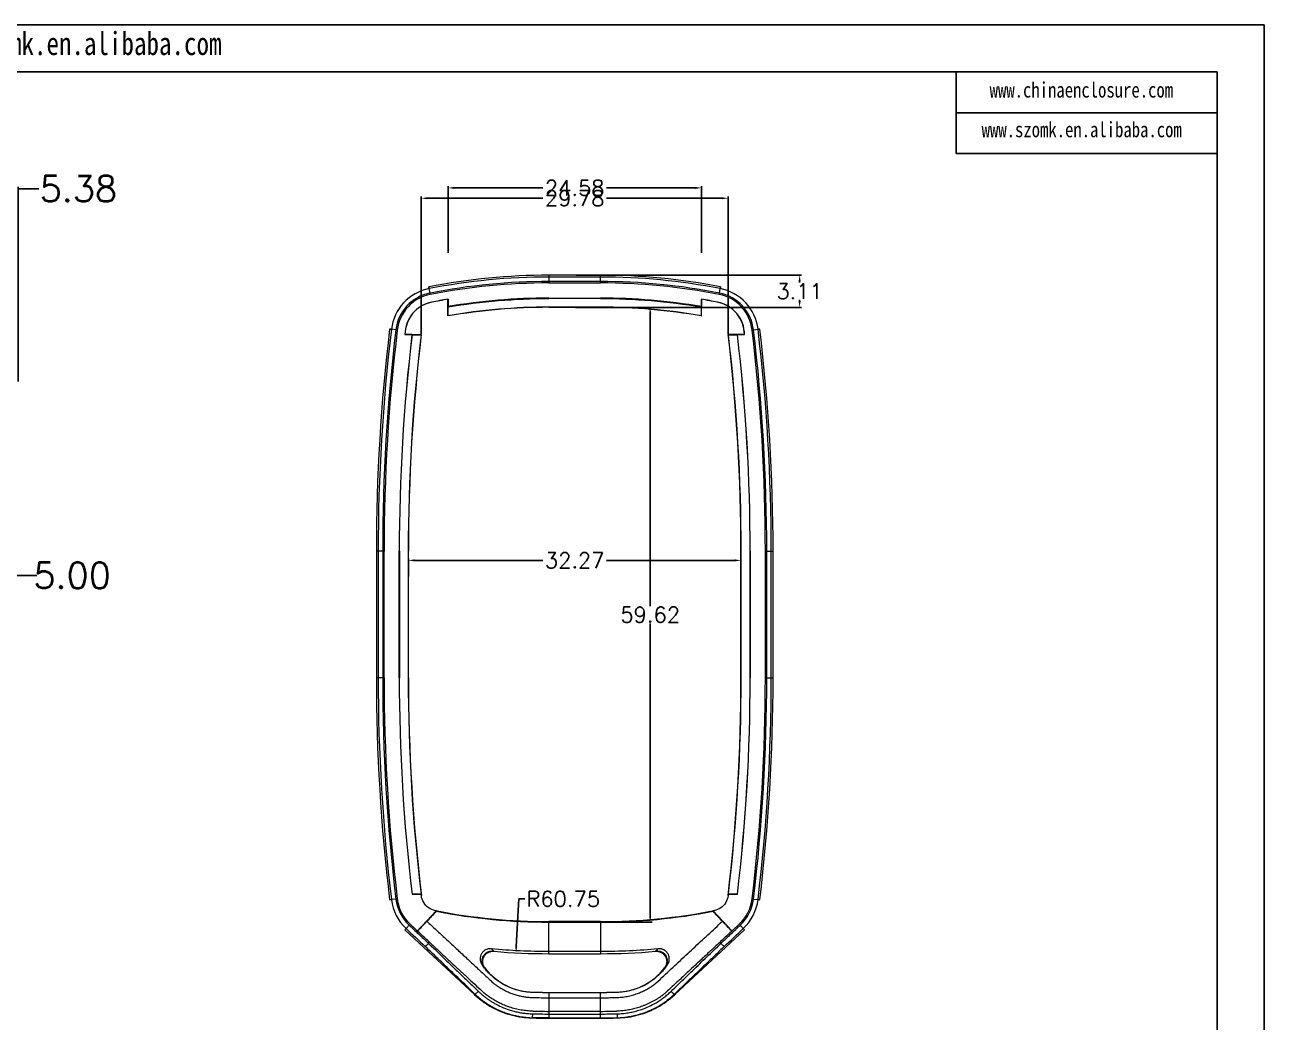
# Model space of a CAD drawing. Header units: inches. Extents: x 1127 to 2406, y 573 to 922.
# Drawn here: x 1969.2 to 2089.5, y 670.1 to 766.9 of the extents above; entities that cross this region are included whole.
import ezdxf

# ---------------------------------------------------------------- set-up
doc = ezdxf.new("R2010")
doc.units = ezdxf.units.IN
doc.layers.add('文字', color=81, linetype='Continuous')
doc.styles.get("Standard").update_dxf_attribs({"font": 'txt', "bigfont": 'gbcbig.shx'})
doc.styles.add('宋体', font='', dxfattribs={"width": 0.8, "height": 3.5})
doc.styles.get('宋体').set_extended_font_data('SimSun')
doc.dimstyles.new('2', dxfattribs={"dimtxt": 1.5, "dimasz": 0.6, "dimexe": 0.18, "dimexo": 0.0625, "dimgap": 0.09, "dimtad": 0, "dimtih": 1, "dimtoh": 1, "dimzin": 0, "dimdsep": 46, "dimtxsty": 'Standard', "dimcen": 0, "dimadec": 0, "dimazin": 2, "dimtfac": 1, "dimtofl": 0, "dimtmove": 0, "dimatfit": 3, "dimfxl": 1, "dimtolj": 1, "dimtzin": 0, "dimarcsym": 0})
doc.dimstyles.new('2.5', dxfattribs={"dimtxt": 2.5, "dimasz": 2, "dimexe": 0.18, "dimexo": 0.0625, "dimgap": 0.09, "dimtad": 0, "dimtih": 1, "dimtoh": 1, "dimzin": 0, "dimdsep": 46, "dimtxsty": 'Standard', "dimcen": 2, "dimadec": 0, "dimazin": 0, "dimtfac": 1, "dimtofl": 0, "dimtmove": 0, "dimatfit": 3, "dimfxl": 1, "dimtolj": 1, "dimtzin": 0, "dimarcsym": 0})

# ---------------------------------------------------------------- blocks, each defined once
blk = doc.blocks.new('*D154')
at = {"color": 0, "lineweight": -2}
for p, q in [((1963.39, 709.65), (1963.39, 713.65)), ((1965.39, 713.47), (1966.39, 713.47)), ((1968.39, 709.65), (1968.39, 713.65)), ((1968.39, 713.47), (1970.39, 713.47))]:
    blk.add_line(p, q, dxfattribs=at)
at = {"color": 0}
for points in [[(1965.39, 713.81), (1965.39, 713.14), (1963.39, 713.47)], [(1966.39, 713.81), (1966.39, 713.14), (1968.39, 713.47)]]:
    blk.add_solid(points, dxfattribs=at)
at = {"layer": 'Defpoints', "color": 0}
for p in [(1968.39, 713.47), (1963.39, 709.59), (1968.39, 709.59)]:
    blk.add_point(p, dxfattribs=at)
at = {"color": 0, "insert": (1973.81, 713.47), "char_height": 2.5, "attachment_point": 5}
blk.add_mtext('\\A1;5.00', dxfattribs=at)
blk = doc.blocks.new('*D155')
at = {"color": 0, "lineweight": -2}
for p, q in [((1963.2, 732.29), (1963.2, 751.15)), ((1965.2, 750.97), (1966.58, 750.97)), ((1968.58, 732.29), (1968.58, 751.15)), ((1968.58, 750.97), (1970.58, 750.97))]:
    blk.add_line(p, q, dxfattribs=at)
at = {"color": 0}
for points in [[(1965.2, 751.3), (1965.2, 750.64), (1963.2, 750.97)], [(1966.58, 751.3), (1966.58, 750.64), (1968.58, 750.97)]]:
    blk.add_solid(points, dxfattribs=at)
at = {"layer": 'Defpoints', "color": 0}
for p in [(1968.58, 750.97), (1963.2, 732.22), (1968.58, 732.22)]:
    blk.add_point(p, dxfattribs=at)
at = {"color": 0, "insert": (1974.42, 750.97), "char_height": 2.5, "attachment_point": 5}
blk.add_mtext('\\A1;5.38', dxfattribs=at)
blk = doc.blocks.new('*D161')
at = {"color": 0, "lineweight": -2}
for p, q in [((2010.3, 744.74), (2010.3, 751.23)), ((2010.9, 751.05), (2019.5, 751.05)), ((2034.28, 751.05), (2025.68, 751.05)), ((2034.88, 744.74), (2034.88, 751.23))]:
    blk.add_line(p, q, dxfattribs=at)
at = {"color": 0}
for points in [[(2010.9, 751.15), (2010.9, 750.95), (2010.3, 751.05)], [(2034.28, 751.15), (2034.28, 750.95), (2034.88, 751.05)]]:
    blk.add_solid(points, dxfattribs=at)
at = {"layer": 'Defpoints', "color": 0}
for p in [(2010.3, 751.05), (2010.3, 744.68), (2034.88, 744.68)]:
    blk.add_point(p, dxfattribs=at)
at = {"color": 0, "insert": (2022.59, 751.05), "char_height": 1.5, "attachment_point": 5}
blk.add_mtext('\\A1;24.58', dxfattribs=at)
blk = doc.blocks.new('*D162')
at = {"color": 0, "lineweight": -2}
for p, q in [((2007.69, 736.9), (2007.69, 750.23)), ((2008.29, 750.05), (2019.49, 750.05)), ((2036.87, 750.05), (2025.67, 750.05)), ((2037.47, 736.9), (2037.47, 750.23))]:
    blk.add_line(p, q, dxfattribs=at)
at = {"color": 0}
for points in [[(2008.29, 750.15), (2008.29, 749.95), (2007.69, 750.05)], [(2036.87, 750.15), (2036.87, 749.95), (2037.47, 750.05)]]:
    blk.add_solid(points, dxfattribs=at)
at = {"layer": 'Defpoints', "color": 0}
for p in [(2037.47, 750.05), (2007.69, 736.84), (2037.47, 736.84)]:
    blk.add_point(p, dxfattribs=at)
at = {"color": 0, "insert": (2022.58, 750.05), "char_height": 1.5, "attachment_point": 5}
blk.add_mtext('\\A1;29.78', dxfattribs=at)
blk = doc.blocks.new('*D163')
at = {"color": 0, "lineweight": -2}
for p, q in [((2017.15, 682.1), (2016.91, 677.47)), ((2017.75, 682.1), (2017.15, 682.1))]:
    blk.add_line(p, q, dxfattribs=at)
at = {"color": 0}
blk.add_solid([(2016.81, 677.48), (2017.01, 677.46), (2016.88, 676.87)], dxfattribs=at)
at = {"layer": 'Defpoints', "color": 0}
for p in [(2020.08, 737.54), (2016.88, 676.87)]:
    blk.add_point(p, dxfattribs=at)
at = {"color": 0, "insert": (2021.47, 682.1), "char_height": 1.5, "attachment_point": 5}
blk.add_mtext('\\A1;R60.75', dxfattribs=at)
blk = doc.blocks.new('*D165')
at = {"color": 0, "lineweight": -2}
for p, q in [((2022.65, 739.47), (2030.09, 739.47)), ((2029.91, 738.87), (2029.91, 710.5)), ((2029.91, 680.45), (2029.91, 708.82)), ((2022.65, 679.85), (2030.09, 679.85))]:
    blk.add_line(p, q, dxfattribs=at)
at = {"color": 0}
for points in [[(2029.81, 738.87), (2030.01, 738.87), (2029.91, 739.47)], [(2029.81, 680.45), (2030.01, 680.45), (2029.91, 679.85)]]:
    blk.add_solid(points, dxfattribs=at)
at = {"layer": 'Defpoints', "color": 0}
for p in [(2022.58, 739.47), (2029.91, 739.47), (2022.58, 679.85)]:
    blk.add_point(p, dxfattribs=at)
at = {"color": 0, "insert": (2029.91, 709.66), "char_height": 1.5, "attachment_point": 5}
blk.add_mtext('\\A1;59.62', dxfattribs=at)
blk = doc.blocks.new('*D166')
at = {"color": 0, "lineweight": -2}
for p, q in [((2022.71, 742.59), (2044.59, 742.59)), ((2044.41, 741.99), (2044.41, 741.87)), ((2044.41, 740.07), (2044.41, 740.19)), ((2022.71, 739.47), (2044.59, 739.47))]:
    blk.add_line(p, q, dxfattribs=at)
at = {"color": 0}
for points in [[(2044.31, 741.99), (2044.51, 741.99), (2044.41, 742.59)], [(2044.31, 740.07), (2044.51, 740.07), (2044.41, 739.47)]]:
    blk.add_solid(points, dxfattribs=at)
at = {"layer": 'Defpoints', "color": 0}
for p in [(2022.65, 742.59), (2044.41, 742.59), (2022.65, 739.47)]:
    blk.add_point(p, dxfattribs=at)
at = {"color": 0, "insert": (2044.41, 741.03), "char_height": 1.5, "attachment_point": 5}
blk.add_mtext('\\A1;3.11', dxfattribs=at)
blk = doc.blocks.new('*D167')
at = {"color": 0, "lineweight": -2}
for p, q in [((2006.45, 713.38), (2006.45, 715.11)), ((2007.05, 714.93), (2019.49, 714.93)), ((2038.12, 714.93), (2025.67, 714.93)), ((2038.72, 713.38), (2038.72, 715.11))]:
    blk.add_line(p, q, dxfattribs=at)
at = {"color": 0}
for points in [[(2007.05, 715.03), (2007.05, 714.83), (2006.45, 714.93)], [(2038.12, 715.03), (2038.12, 714.83), (2038.72, 714.93)]]:
    blk.add_solid(points, dxfattribs=at)
at = {"layer": 'Defpoints', "color": 0}
for p in [(2038.72, 714.93), (2006.45, 713.32), (2038.72, 713.32)]:
    blk.add_point(p, dxfattribs=at)
at = {"color": 0, "insert": (2022.58, 714.93), "char_height": 1.5, "attachment_point": 5}
blk.add_mtext('\\A1;32.27', dxfattribs=at)
blk = doc.blocks.new('*D171')
at = {"color": 0, "lineweight": -2}
blk.add_line((1899.71, 683.93), (1898.35, 683.83), dxfattribs=at)
at = {"color": 0}
blk.add_solid([(1898.34, 683.93), (1898.36, 683.73), (1897.75, 683.78)], dxfattribs=at)
at = {"layer": 'Defpoints', "color": 0}
for p in [(2074.87, 697.29), (1897.75, 683.78)]:
    blk.add_point(p, dxfattribs=at)
at = {"color": 0, "insert": (1904.05, 683.93), "char_height": 1.5, "attachment_point": 5}
blk.add_mtext('\\A1;R177.64', dxfattribs=at)

msp = doc.modelspace()

# ---------------------------------------------------------------- linework, layer by layer
for p, q in [((1818.469, 766.869), (2089.498, 766.869)), ((2089.498, 766.869), (2089.498, 575.233)), ((1825.482, 762.307), (2084.935, 762.307)), ((2059.587, 762.307), (2059.587, 754.385)), ((2084.935, 762.307), (2084.935, 579.796)), ((2059.587, 758.346), (2084.935, 758.346)), ((2059.587, 754.385), (2084.935, 754.385))]:
    msp.add_line(p, q)
at = {"color": 7, "linetype": 'Continuous', "lineweight": 15}
for p, q in [((2025.084, 742.586), (2020.084, 742.586)), ((2025.084, 742.411), (2020.084, 742.411)), ((2020.084, 742.411), (2020.084, 741.972)), ((2025.084, 741.972), (2025.084, 742.411)), ((2008.424, 741.457), (2008.458, 741.285)), ((2008.542, 740.854), (2008.458, 741.285)), ((2020.084, 741.972), (2020.084, 741.836)), ((2025.084, 741.972), (2020.084, 741.972)), ((2020.084, 741.836), (2025.084, 741.836)), ((2025.084, 741.836), (2025.084, 741.972)), ((2036.625, 740.854), (2036.709, 741.285)), ((2036.743, 741.457), (2036.709, 741.285)), ((2008.568, 740.721), (2008.542, 740.854)), ((2008.716, 739.965), (2008.715, 739.972)), ((2010.284, 740.25), (2010.291, 740.258)), ((2010.284, 738.632), (2010.284, 740.25)), ((2010.291, 740.258), (2010.291, 739.541)), ((2020.084, 740.329), (2020.084, 740.366)), ((2020.084, 740.366), (2025.084, 740.366)), ((2025.084, 740.329), (2020.084, 740.329)), ((2025.084, 740.366), (2025.084, 740.329)), ((2034.877, 740.258), (2034.877, 739.541)), ((2034.884, 740.25), (2034.877, 740.258)), ((2034.884, 738.632), (2034.884, 740.25)), ((2036.451, 739.965), (2036.452, 739.972)), ((2036.599, 740.721), (2036.625, 740.854)), ((2010.303, 738.655), (2010.284, 738.632)), ((2010.291, 739.541), (2010.303, 739.506)), ((2010.303, 738.655), (2010.303, 739.506)), ((2025.084, 739.491), (2020.084, 739.491)), ((2020.084, 739.491), (2020.084, 739.472)), ((2020.084, 739.472), (2025.084, 739.472)), ((2025.084, 739.472), (2025.084, 739.491)), ((2034.877, 739.541), (2034.864, 739.506)), ((2034.864, 739.506), (2034.864, 738.655)), ((2034.864, 738.655), (2034.884, 738.632)), ((2004.62, 737.361), (2004.793, 737.34)), ((2005.229, 737.288), (2004.793, 737.34)), ((2039.938, 737.288), (2040.374, 737.34)), ((2040.547, 737.361), (2040.374, 737.34)), ((2005.365, 737.271), (2005.229, 737.288)), ((2006.099, 736.829), (2006.106, 736.836)), ((2006.792, 736.829), (2006.099, 736.829)), ((2006.106, 736.836), (2007.694, 736.836)), ((2006.828, 736.817), (2006.792, 736.829)), ((2006.828, 736.817), (2007.672, 736.817)), ((2007.672, 736.817), (2007.694, 736.836)), ((2037.474, 736.836), (2037.495, 736.817)), ((2039.061, 736.836), (2037.474, 736.836)), ((2037.495, 736.817), (2038.34, 736.817)), ((2038.34, 736.817), (2038.375, 736.829)), ((2038.375, 736.829), (2039.068, 736.829)), ((2039.068, 736.829), (2039.061, 736.836)), ((2039.803, 737.271), (2039.938, 737.288)), ((2003.334, 715.836), (2003.334, 703.536)), ((2003.508, 715.836), (2003.508, 703.536)), ((2003.948, 715.836), (2003.508, 715.836)), ((2003.948, 715.836), (2003.948, 703.536)), ((2004.084, 715.836), (2003.948, 715.836)), ((2004.084, 703.536), (2004.084, 715.836)), ((2005.554, 703.536), (2005.554, 715.836)), ((2005.554, 715.836), (2005.59, 715.836)), ((2005.59, 715.836), (2005.59, 703.536)), ((2006.429, 715.836), (2006.429, 703.536)), ((2006.448, 715.836), (2006.429, 715.836)), ((2006.448, 703.536), (2006.448, 715.836)), ((2038.719, 703.536), (2038.719, 715.836)), ((2038.739, 715.836), (2038.719, 715.836)), ((2038.739, 703.536), (2038.739, 715.836)), ((2039.577, 715.836), (2039.577, 703.536)), ((2039.614, 715.836), (2039.577, 715.836)), ((2039.614, 715.836), (2039.614, 703.536)), ((2041.084, 703.536), (2041.084, 715.836)), ((2041.084, 715.836), (2041.22, 715.836)), ((2041.22, 703.536), (2041.22, 715.836)), ((2041.22, 715.836), (2041.659, 715.836)), ((2041.659, 703.536), (2041.659, 715.836)), ((2041.834, 703.536), (2041.834, 715.836)), ((2003.948, 703.536), (2003.508, 703.536)), ((2004.084, 703.536), (2003.948, 703.536)), ((2005.59, 703.536), (2005.554, 703.536)), ((2006.429, 703.536), (2006.448, 703.536)), ((2038.739, 703.536), (2038.719, 703.536)), ((2039.614, 703.536), (2039.577, 703.536)), ((2041.084, 703.536), (2041.22, 703.536)), ((2041.22, 703.536), (2041.659, 703.536)), ((2004.62, 682.011), (2004.793, 682.032)), ((2005.229, 682.085), (2004.793, 682.032)), ((2005.365, 682.101), (2005.229, 682.085)), ((2006.793, 682.536), (2006.829, 682.548)), ((2007.687, 682.536), (2006.793, 682.536)), ((2007.673, 682.548), (2006.829, 682.548)), ((2007.687, 682.536), (2007.673, 682.548)), ((2007.7, 682.425), (2007.687, 682.536)), ((2007.707, 682.426), (2007.7, 682.425)), ((2037.467, 682.425), (2037.46, 682.426)), ((2037.481, 682.536), (2037.467, 682.425)), ((2037.494, 682.548), (2037.481, 682.536)), ((2038.374, 682.536), (2037.481, 682.536)), ((2038.339, 682.548), (2037.494, 682.548)), ((2038.339, 682.548), (2038.374, 682.536)), ((2039.803, 682.101), (2039.938, 682.085)), ((2039.938, 682.085), (2040.374, 682.032)), ((2040.547, 682.011), (2040.374, 682.032)), ((2007.321, 678.989), (2009.136, 680.942)), ((2009.066, 680.956), (2009.068, 680.963)), ((2009.136, 680.942), (2009.066, 680.956)), ((2009.151, 680.899), (2009.136, 680.942)), ((2036.017, 680.899), (2036.031, 680.942)), ((2036.101, 680.956), (2036.031, 680.942)), ((2036.031, 680.942), (2037.847, 678.989)), ((2036.1, 680.963), (2036.101, 680.956)), ((2020.084, 679.9), (2020.084, 679.853)), ((2025.084, 679.9), (2020.084, 679.9)), ((2020.084, 677.03), (2020.084, 679.853)), ((2020.084, 679.853), (2025.084, 679.853)), ((2025.084, 679.853), (2025.084, 679.9)), ((2025.084, 679.853), (2025.084, 677.03)), ((2006.221, 679.226), (2006.102, 679.098)), ((2006.102, 679.098), (2012.858, 672.818)), ((2006.221, 679.226), (2006.52, 679.548)), ((2032.31, 672.818), (2039.065, 679.098)), ((2038.946, 679.226), (2039.065, 679.098)), ((2008.432, 677.956), (2008.399, 677.784)), ((2036.769, 677.784), (2036.735, 677.956)), ((2014.589, 677.023), (2014.753, 677.021)), ((2014.742, 677.021), (2014.735, 677.027)), ((2014.735, 677.027), (2014.742, 677.021)), ((2020.084, 677.03), (2025.084, 677.03)), ((2020.084, 676.786), (2025.084, 676.786)), ((2030.415, 677.021), (2030.579, 677.023)), ((2030.425, 677.021), (2030.432, 677.027)), ((2030.432, 677.027), (2030.425, 677.021)), ((2012.855, 672.835), (2012.846, 672.829)), ((2012.846, 672.829), (2013.501, 672.289)), ((2018.451, 673.06), (2018.45, 673.029)), ((2020.084, 673.036), (2020.084, 673.004)), ((2020.084, 673.036), (2025.084, 673.036)), ((2020.084, 673.004), (2020.084, 672.516)), ((2025.084, 673.004), (2020.084, 673.004)), ((2020.084, 672.516), (2025.084, 672.516)), ((2025.084, 673.004), (2025.084, 673.036)), ((2025.084, 672.516), (2025.084, 673.004)), ((2026.717, 673.029), (2026.716, 673.06)), ((2032.321, 672.829), (2032.312, 672.835)), ((2020.084, 671.196), (2020.084, 670.937)), ((2025.084, 671.196), (2020.084, 671.196)), ((2025.084, 670.937), (2025.084, 671.196)), ((2017.688, 670.619), (2018.422, 670.557)), ((2018.428, 670.559), (2018.422, 670.557)), ((2018.422, 670.557), (2018.428, 670.559)), ((2020.084, 670.937), (2025.084, 670.937)), ((2020.084, 670.937), (2020.084, 670.556)), ((2020.084, 670.556), (2025.084, 670.556)), ((2020.084, 670.536), (2025.084, 670.536)), ((2025.084, 670.556), (2025.084, 670.937))]:
    msp.add_line(p, q, dxfattribs=at)
at = {"color": 8, "linetype": 'Continuous', "lineweight": 15}
for p, q in [((2020.084, 742.586), (2020.084, 742.411)), ((2025.084, 742.411), (2025.084, 742.586)), ((2008.458, 741.285), (2008.424, 741.457)), ((2036.709, 741.285), (2036.743, 741.457)), ((2004.793, 737.34), (2004.62, 737.361)), ((2040.374, 737.34), (2040.547, 737.361)), ((2003.508, 715.836), (2003.334, 715.836)), ((2041.659, 715.836), (2041.834, 715.836)), ((2003.508, 703.536), (2003.334, 703.536)), ((2041.659, 703.536), (2041.834, 703.536)), ((2004.793, 682.032), (2004.62, 682.011)), ((2040.374, 682.032), (2040.547, 682.011)), ((2006.102, 679.098), (2006.221, 679.226)), ((2039.065, 679.098), (2038.946, 679.226)), ((2014.679, 677.069), (2014.735, 677.027)), ((2020.084, 676.786), (2020.084, 677.03)), ((2025.084, 677.03), (2025.084, 676.786)), ((2030.432, 677.027), (2030.488, 677.069)), ((2012.905, 672.872), (2012.855, 672.835)), ((2032.312, 672.835), (2032.262, 672.872)), ((2018.467, 670.576), (2018.428, 670.559)), ((2020.084, 670.556), (2020.084, 670.536)), ((2025.084, 670.536), (2025.084, 670.556))]:
    msp.add_line(p, q, dxfattribs=at)
at = {"color": 7, "linetype": 'Continuous', "lineweight": 15}
for centre, radius, start, end in [((2020.084, 681.836), 60.75, 90, 101.06493), ((2020.084, 681.836), 60.575, 90, 101.06493), ((2025.084, 681.836), 60.75, 78.93507, 90), ((2025.084, 681.836), 60.575, 78.93507, 90), ((2009.336, 736.795), 4.575, 101.06493, 173.1607), ((2009.336, 736.795), 4.575, 101.06493, 173.1607), ((2020.084, 681.836), 60.136, 90, 101.06493), ((2020.084, 681.836), 60, 90, 101.06493), ((2025.084, 681.836), 60.136, 78.93507, 90), ((2025.084, 681.836), 60, 78.93507, 90), ((2035.831, 736.795), 4.575, 6.8393, 78.93507), ((2035.831, 736.795), 4.575, 6.8393, 78.93507), ((2009.336, 736.795), 4.136, 101.06493, 173.1607), ((2009.336, 736.795), 4, 101.06493, 173.1607), ((2009.336, 736.795), 3.237, 101.06493, 179.39747), ((2009.336, 736.795), 3.23, 101.06493, 179.2723), ((2020.084, 681.836), 59.237, 99.51579, 101.06493), ((2020.084, 681.836), 59.23, 99.52377, 101.06493), ((2020.084, 681.836), 58.53, 90, 99.63181), ((2025.084, 681.836), 58.53, 80.36819, 90), ((2025.084, 681.836), 59.237, 78.93507, 80.48421), ((2025.084, 681.836), 59.23, 78.93507, 80.47623), ((2035.831, 736.795), 3.23, 0.7277, 78.93507), ((2035.831, 736.795), 3.237, 0.60253, 78.93507), ((2035.831, 736.795), 4, 6.8393, 78.93507), ((2035.831, 736.795), 4.136, 6.8393, 78.93507), ((2020.084, 681.836), 57.636, 90, 99.78977), ((2025.084, 681.836), 57.636, 80.21023, 90), ((2184.084, 715.836), 180.75, 173.1607, 180), ((2184.084, 715.836), 180.575, 173.1607, 180), ((1861.084, 715.836), 180.575, 0, 6.8393), ((1861.084, 715.836), 180.75, 0, 6.8393), ((2184.084, 715.836), 180.136, 173.1607, 180), ((2184.084, 715.836), 180, 173.1607, 180), ((2184.084, 715.836), 178.53, 173.24707, 180), ((2184.084, 715.836), 177.636, 173.21064, 180), ((1861.084, 715.836), 177.636, 0, 6.78936), ((1861.084, 715.836), 178.53, 360, 6.75293), ((1861.084, 715.836), 180, 0, 6.8393), ((1861.084, 715.836), 180.136, 0, 6.8393), ((2184.084, 703.536), 180.75, 180, 186.8393), ((2184.084, 703.536), 180.575, 180, 186.8393), ((2184.084, 703.536), 180.136, 180, 186.8393), ((2184.084, 703.536), 180, 180, 186.8393), ((2184.084, 703.536), 178.53, 180, 186.75519), ((2184.084, 703.536), 177.636, 180, 186.82522), ((1861.084, 703.536), 177.636, 353.17478, 0), ((1861.084, 703.536), 178.53, 353.24481, 360), ((1861.084, 703.536), 180, 353.1607, 360), ((1861.084, 703.536), 180.136, 353.1607, 0), ((1861.084, 703.536), 180.575, 353.1607, 0), ((1861.084, 703.536), 180.75, 353.1607, 0), ((2009.336, 682.577), 4.575, 186.8393, 227.08791), ((2009.336, 682.577), 4.575, 186.8393, 227.08791), ((2009.336, 682.577), 4.136, 186.8393, 227.08791), ((2009.336, 682.577), 4, 186.8393, 227.08791), ((2035.831, 682.577), 4, 312.91209, 353.1607), ((2035.831, 682.577), 4.136, 312.91209, 353.1607), ((2035.831, 682.577), 4.575, 312.91209, 353.1607), ((2035.831, 682.577), 4.575, 312.91209, 353.1607), ((2020.084, 737.536), 57.636, 258.98129, 270), ((2020.084, 737.536), 57.683, 259.07424, 270), ((2025.084, 737.536), 57.636, 270, 281.01871), ((2025.084, 737.536), 57.683, 270, 280.92576), ((2020.084, 737.536), 60.506, 264.6915, 270), ((2025.084, 737.536), 60.506, 270, 275.3085), ((2020.084, 737.536), 60.75, 264.95551, 270), ((2025.084, 737.536), 60.75, 270, 275.04441), ((2018.629, 679.058), 6, 217.33368, 268.29934), ((2026.538, 679.058), 6, 271.70066, 322.66632), ((2020.084, 728.036), 55, 268.29934, 270), ((2020.084, 737.536), 65.02, 268.6557, 270), ((2025.084, 728.036), 55, 270, 271.70066), ((2025.084, 737.536), 65.02, 270, 271.3443), ((2020.084, 737.536), 66.34, 268.65571, 270), ((2025.084, 737.536), 66.34, 270, 271.34429), ((2020.084, 737.536), 67, 268.57928, 270), ((2020.084, 737.536), 66.599, 268.61708, 270), ((2025.084, 737.536), 66.599, 270, 271.38292), ((2025.084, 737.536), 66.98, 270, 271.38293), ((2025.084, 737.536), 67, 270, 271.4207)]:
    msp.add_arc(centre, radius, start, end, dxfattribs=at)
for points in [[(2010.303, 739.506), (2013.532, 740.054), (2016.808, 740.329), (2020.084, 740.329)], [(2025.084, 740.329), (2028.359, 740.329), (2031.635, 740.054), (2034.864, 739.506)], [(2020.084, 739.491), (2016.808, 739.491), (2013.531, 739.211), (2010.303, 738.655)], [(2034.864, 738.655), (2031.636, 739.211), (2028.36, 739.491), (2025.084, 739.491)], [(2005.59, 715.836), (2005.59, 722.846), (2006.004, 729.856), (2006.828, 736.817)], [(2007.672, 736.817), (2006.844, 729.856), (2006.429, 722.846), (2006.429, 715.836)], [(2038.739, 715.836), (2038.739, 722.846), (2038.323, 729.856), (2037.495, 736.817)], [(2038.34, 736.817), (2039.164, 729.856), (2039.577, 722.846), (2039.577, 715.836)], [(2006.829, 682.548), (2006.004, 689.512), (2005.59, 696.524), (2005.59, 703.536)], [(2006.429, 703.536), (2006.429, 696.524), (2006.844, 689.511), (2007.673, 682.548)], [(2037.494, 682.548), (2038.323, 689.511), (2038.739, 696.524), (2038.739, 703.536)], [(2039.577, 703.536), (2039.577, 696.524), (2039.163, 689.512), (2038.339, 682.548)], [(2006.221, 679.226), (2006.842, 678.648), (2007.46, 678.067), (2008.074, 677.483)], [(2037.093, 677.483), (2037.707, 678.067), (2038.325, 678.648), (2038.946, 679.226)], [(2020.084, 672.516), (2020.084, 672.075), (2020.084, 671.635), (2020.084, 671.196)], [(2025.084, 671.196), (2025.084, 671.635), (2025.084, 672.075), (2025.084, 672.516)], [(2020.084, 670.556), (2019.538, 670.556), (2019.012, 670.562), (2018.467, 670.576)]]:
    msp.add_open_spline(points, degree=3, dxfattribs=at)
for points, knots in [([(2009.066, 680.956), (2008.834, 681.001), (2008.383, 681.193), (2007.886, 681.727), (2007.728, 682.19), (2007.7, 682.425)], [0, 0, 0, 0, 0.3333491, 0.666997, 1, 1, 1, 1]), ([(2037.467, 682.425), (2037.439, 682.19), (2037.281, 681.727), (2036.784, 681.193), (2036.333, 681.001), (2036.101, 680.956)], [0, 0, 0, 0, 0.333003, 0.6666509, 1, 1, 1, 1]), ([(2009.151, 680.899), (2009.001, 680.738), (2008.7, 680.415), (2008.399, 680.092), (2008.248, 679.93)], [0, 0, 0, 0, 0.4982288, 1, 1, 1, 1]), ([(2036.92, 679.93), (2036.769, 680.092), (2036.468, 680.415), (2036.167, 680.738), (2036.017, 680.899)], [0, 0, 0, 0, 0.5017712, 1, 1, 1, 1]), ([(2008.432, 677.956), (2008.277, 678.1), (2007.972, 678.384), (2007.514, 678.809), (2007.138, 679.159), (2006.837, 679.439), (2006.687, 679.578), (2006.613, 679.647)], [0, 0, 0, 0, 0.2562313, 0.5043628, 0.7532401, 0.8767422, 1, 1, 1, 1]), ([(2007.337, 678.974), (2007.487, 679.134), (2007.787, 679.456), (2008.087, 679.778), (2008.237, 679.939)], [0, 0, 0, 0, 0.4991922, 1, 1, 1, 1]), ([(2008.248, 679.93), (2008.549, 679.65), (2009.153, 679.088), (2010.061, 678.244), (2010.973, 677.396), (2011.89, 676.544), (2012.812, 675.687), (2013.738, 674.826), (2014.357, 674.25), (2014.667, 673.962)], [0, 0, 0, 0, 0.1404676, 0.2816656, 0.4236366, 0.56642, 0.7100527, 0.8545688, 1, 1, 1, 1]), ([(2030.5, 673.962), (2030.742, 674.187), (2031.224, 674.634), (2031.945, 675.305), (2032.664, 675.974), (2033.38, 676.639), (2034.093, 677.302), (2034.804, 677.963), (2035.511, 678.621), (2036.216, 679.276), (2036.685, 679.712), (2036.92, 679.93)], [0, 0, 0, 0, 0.1131933, 0.225829, 0.3379215, 0.4494863, 0.5605396, 0.6710987, 0.7811821, 0.8908091, 1, 1, 1, 1]), ([(2038.555, 679.647), (2038.48, 679.578), (2038.33, 679.439), (2038.029, 679.159), (2037.653, 678.809), (2037.196, 678.384), (2036.89, 678.1), (2036.735, 677.956)], [0, 0, 0, 0, 0.123248, 0.2467599, 0.4956372, 0.7437587, 1, 1, 1, 1]), ([(2037.83, 678.974), (2037.68, 679.135), (2037.38, 679.457), (2037.079, 679.779), (2036.93, 679.939)], [0, 0, 0, 0, 0.501737, 1, 1, 1, 1]), ([(2006.52, 679.548), (2006.593, 679.48), (2006.739, 679.344), (2007.038, 679.065), (2007.425, 678.703), (2007.906, 678.251), (2008.233, 677.941), (2008.399, 677.784)], [0, 0, 0, 0, 0.1158278, 0.2318554, 0.475826, 0.7334719, 1, 1, 1, 1]), ([(2036.769, 677.784), (2036.88, 677.89), (2037.1, 678.098), (2037.427, 678.407), (2037.796, 678.753), (2038.129, 679.065), (2038.428, 679.344), (2038.574, 679.48), (2038.647, 679.548)], [0, 0, 0, 0, 0.17899636, 0.3530421, 0.52417644, 0.76814603, 0.88416439, 1, 1, 1, 1]), ([(2038.946, 679.226), (2038.935, 679.238), (2038.9, 679.276), (2038.789, 679.396), (2038.716, 679.475), (2038.647, 679.548)], [0, 0, 0, 0, 0.5, 0.5, 1, 1, 1, 1]), ([(2008.399, 677.784), (2008.329, 677.712), (2008.252, 677.635), (2008.131, 677.523), (2008.09, 677.49), (2008.074, 677.483)], [0, 0, 0, 0, 0.5, 0.5, 1, 1, 1, 1]), ([(2012.905, 672.872), (2012.684, 673.083), (2012.239, 673.508), (2011.567, 674.151), (2010.886, 674.802), (2010.197, 675.461), (2009.498, 676.128), (2008.789, 676.803), (2008.314, 677.255), (2008.074, 677.483)], [0, 0, 0, 0, 0.1377927, 0.2772556, 0.4183999, 0.5612362, 0.7057751, 0.8520264, 1, 1, 1, 1]), ([(2008.399, 677.784), (2008.663, 677.531), (2009.193, 677.023), (2009.99, 676.257), (2010.793, 675.485), (2011.601, 674.708), (2012.415, 673.924), (2012.96, 673.4), (2013.233, 673.136)], [0, 0, 0, 0, 0.16329017, 0.32786876, 0.49378457, 0.66108348, 0.82980854, 1, 1, 1, 1]), ([(2008.432, 677.956), (2008.7, 677.707), (2009.23, 677.214), (2010.02, 676.48), (2010.798, 675.756), (2011.565, 675.044), (2012.32, 674.342), (2013.063, 673.651), (2013.554, 673.195), (2013.797, 672.968)], [0, 0, 0, 0, 0.1491079, 0.2961149, 0.4410308, 0.5838662, 0.7246318, 0.8633391, 1, 1, 1, 1]), ([(2013.629, 675.671), (2013.61, 675.701), (2013.573, 675.759), (2013.527, 675.85), (2013.491, 675.944), (2013.463, 676.04), (2013.445, 676.138), (2013.435, 676.252), (2013.437, 676.383), (2013.466, 676.574), (2013.547, 676.802), (2013.692, 676.992), (2013.833, 677.112), (2013.986, 677.211), (2014.206, 677.295), (2014.392, 677.291), (2014.486, 677.289)], [0, 0, 0, 0, 0.0457477, 0.0903555, 0.134184, 0.1776108, 0.2210218, 0.2648001, 0.3288931, 0.3925841, 0.5183666, 0.6407891, 0.7006355, 0.7601524, 0.8783165, 1, 1, 1, 1]), ([(2014.486, 677.289), (2014.502, 677.269), (2014.535, 677.228), (2014.579, 677.176), (2014.618, 677.133), (2014.652, 677.097), (2014.67, 677.078), (2014.679, 677.069)], [0, 0, 0, 0, 0.20953146, 0.41424415, 0.6141888, 0.80942069, 1, 1, 1, 1]), ([(2030.488, 677.069), (2030.497, 677.078), (2030.516, 677.097), (2030.55, 677.133), (2030.588, 677.176), (2030.632, 677.228), (2030.665, 677.269), (2030.682, 677.289)], [0, 0, 0, 0, 0.19057931, 0.3858112, 0.58575585, 0.79046854, 1, 1, 1, 1]), ([(2030.682, 677.289), (2030.714, 677.292), (2030.777, 677.296), (2030.871, 677.291), (2030.962, 677.278), (2031.05, 677.256), (2031.136, 677.225), (2031.231, 677.178), (2031.334, 677.112), (2031.475, 676.992), (2031.62, 676.802), (2031.701, 676.574), (2031.73, 676.383), (2031.733, 676.219), (2031.709, 676.039), (2031.645, 675.846), (2031.574, 675.73), (2031.538, 675.671)], [0, 0, 0, 0, 0.0417434, 0.0822748, 0.1219924, 0.1613176, 0.2006833, 0.2405202, 0.2999882, 0.3598216, 0.4821805, 0.6078978, 0.6715363, 0.7356154, 0.8226569, 0.9097708, 1, 1, 1, 1]), ([(2036.735, 677.956), (2036.44, 677.682), (2035.849, 677.132), (2034.961, 676.306), (2034.068, 675.477), (2033.172, 674.644), (2032.272, 673.807), (2031.671, 673.248), (2031.37, 672.968)], [0, 0, 0, 0, 0.16451985, 0.32984345, 0.49601412, 0.66307237, 0.83105595, 1, 1, 1, 1]), ([(2031.934, 673.136), (2032.169, 673.362), (2032.636, 673.812), (2033.335, 674.485), (2034.029, 675.153), (2034.72, 675.818), (2035.406, 676.477), (2036.088, 677.132), (2036.542, 677.567), (2036.769, 677.784)], [0, 0, 0, 0, 0.1459691, 0.29085672, 0.43468786, 0.57748899, 0.71928809, 0.86011472, 1, 1, 1, 1]), ([(2037.093, 677.483), (2036.814, 677.218), (2036.26, 676.691), (2035.437, 675.905), (2034.626, 675.131), (2033.827, 674.368), (2033.04, 673.616), (2032.52, 673.118), (2032.262, 672.872)], [0, 0, 0, 0, 0.1724672, 0.3425928, 0.5103924, 0.6758821, 0.8390788, 1, 1, 1, 1]), ([(2037.093, 677.483), (2037.077, 677.49), (2037.036, 677.523), (2036.915, 677.635), (2036.838, 677.712), (2036.769, 677.784)], [0, 0, 0, 0, 0.5, 0.5, 1, 1, 1, 1]), ([(2013.787, 675.483), (2013.728, 675.563), (2013.68, 675.654), (2013.616, 675.844), (2013.598, 675.944), (2013.593, 676.138), (2013.605, 676.233), (2013.65, 676.408), (2013.683, 676.487), (2013.803, 676.701), (2013.931, 676.842), (2014.186, 676.988), (2014.281, 677.026), (2014.478, 677.07), (2014.58, 677.077), (2014.679, 677.069)], [0, 0, 0, 0, 0.125, 0.125, 0.25, 0.25, 0.375, 0.375, 0.5, 0.5, 0.75, 0.75, 0.875, 0.875, 1, 1, 1, 1]), ([(2013.859, 675.419), (2013.839, 675.447), (2013.799, 675.502), (2013.751, 675.592), (2013.712, 675.685), (2013.683, 675.78), (2013.664, 675.875), (2013.654, 675.97), (2013.653, 676.062), (2013.66, 676.15), (2013.675, 676.235), (2013.695, 676.314), (2013.721, 676.389), (2013.751, 676.458), (2013.817, 676.583), (2013.95, 676.755), (2014.158, 676.905), (2014.366, 676.989), (2014.552, 677.028), (2014.679, 677.023), (2014.742, 677.021)], [0, 0, 0, 0, 0.0444348, 0.0886307, 0.1323531, 0.175382, 0.2175179, 0.2585864, 0.2984409, 0.3369642, 0.3740682, 0.4096921, 0.4438006, 0.4763805, 0.5074934, 0.6274787, 0.7548569, 0.8359518, 0.9181521, 1, 1, 1, 1]), ([(2030.425, 677.021), (2030.458, 677.023), (2030.524, 677.027), (2030.623, 677.021), (2030.721, 677.005), (2030.816, 676.98), (2030.908, 676.946), (2031.045, 676.879), (2031.229, 676.744), (2031.374, 676.552), (2031.455, 676.372), (2031.495, 676.235), (2031.516, 676.082), (2031.512, 675.916), (2031.478, 675.744), (2031.413, 675.573), (2031.344, 675.471), (2031.309, 675.419)], [0, 0, 0, 0, 0.0426311, 0.0855514, 0.1285524, 0.1714235, 0.2139579, 0.2559585, 0.3692877, 0.5068483, 0.5633795, 0.625144, 0.6920753, 0.7638408, 0.8397893, 0.9189353, 1, 1, 1, 1]), ([(2030.488, 677.069), (2030.587, 677.077), (2030.689, 677.07), (2030.887, 677.026), (2030.981, 676.988), (2031.236, 676.842), (2031.364, 676.701), (2031.484, 676.487), (2031.517, 676.408), (2031.562, 676.233), (2031.574, 676.138), (2031.569, 675.944), (2031.552, 675.844), (2031.487, 675.654), (2031.439, 675.563), (2031.381, 675.483)], [0, 0, 0, 0, 0.125, 0.125, 0.25, 0.25, 0.5, 0.5, 0.625, 0.625, 0.75, 0.75, 0.875, 0.875, 1, 1, 1, 1]), ([(2013.787, 675.483), (2013.776, 675.495), (2013.755, 675.518), (2013.717, 675.562), (2013.676, 675.612), (2013.645, 675.652), (2013.629, 675.671)], [0, 0, 0, 0, 0.2513619, 0.5017867, 0.7513199, 1, 1, 1, 1]), ([(2018.45, 673.029), (2018.372, 673.032), (2018.214, 673.038), (2017.978, 673.06), (2017.744, 673.09), (2017.511, 673.129), (2017.279, 673.177), (2016.895, 673.273), (2016.368, 673.449), (2015.722, 673.755), (2015.115, 674.134), (2014.619, 674.534), (2014.222, 674.924), (2013.906, 675.283), (2013.722, 675.542), (2013.629, 675.671)], [0, 0, 0, 0, 0.0413762, 0.0826843, 0.123973, 0.1652911, 0.2066878, 0.2482116, 0.3726536, 0.4975859, 0.6229972, 0.748209, 0.8323994, 0.9161754, 1, 1, 1, 1]), ([(2013.859, 675.419), (2013.856, 675.42), (2013.85, 675.423), (2013.834, 675.436), (2013.814, 675.455), (2013.796, 675.474), (2013.787, 675.483)], [0, 0, 0, 0, 0.2463284, 0.4949293, 0.7460672, 1, 1, 1, 1]), ([(2031.538, 675.671), (2031.492, 675.606), (2031.402, 675.476), (2031.256, 675.287), (2031.103, 675.104), (2030.943, 674.927), (2030.775, 674.756), (2030.486, 674.484), (2030.052, 674.134), (2029.445, 673.755), (2028.799, 673.449), (2028.197, 673.248), (2027.658, 673.125), (2027.189, 673.053), (2026.874, 673.037), (2026.717, 673.029)], [0, 0, 0, 0, 0.041953, 0.0838368, 0.1257095, 0.1676291, 0.2096533, 0.2518396, 0.3770429, 0.5024628, 0.6273865, 0.7518372, 0.8347377, 0.9173282, 1, 1, 1, 1]), ([(2031.381, 675.483), (2031.372, 675.474), (2031.354, 675.455), (2031.333, 675.436), (2031.317, 675.423), (2031.311, 675.42), (2031.309, 675.419)], [0, 0, 0, 0, 0.2539326, 0.5050705, 0.7536714, 1, 1, 1, 1]), ([(2031.538, 675.671), (2031.522, 675.652), (2031.491, 675.612), (2031.45, 675.562), (2031.412, 675.518), (2031.391, 675.495), (2031.381, 675.483)], [0, 0, 0, 0, 0.2486801, 0.4982133, 0.7486381, 1, 1, 1, 1]), ([(2014.667, 673.962), (2014.735, 673.907), (2014.872, 673.798), (2015.085, 673.645), (2015.304, 673.501), (2015.529, 673.367), (2015.759, 673.242), (2015.994, 673.127), (2016.235, 673.021), (2016.531, 672.905), (2016.883, 672.789), (2017.292, 672.683), (2017.709, 672.605), (2018.131, 672.552), (2018.416, 672.54), (2018.558, 672.534)], [0, 0, 0, 0, 0.0624951, 0.1247454, 0.1868401, 0.2488682, 0.3109187, 0.3730799, 0.4354389, 0.4980814, 0.5983228, 0.6982997, 0.7983498, 0.8988073, 1, 1, 1, 1]), ([(2026.609, 672.534), (2026.698, 672.537), (2026.876, 672.544), (2027.142, 672.567), (2027.406, 672.599), (2027.667, 672.643), (2027.926, 672.698), (2028.182, 672.763), (2028.435, 672.838), (2028.735, 672.942), (2029.078, 673.08), (2029.456, 673.264), (2029.82, 673.472), (2030.171, 673.702), (2030.39, 673.875), (2030.5, 673.962)], [0, 0, 0, 0, 0.0633534, 0.126373, 0.1891377, 0.2517278, 0.3142244, 0.3767096, 0.4392658, 0.5019753, 0.602047, 0.701526, 0.8007689, 0.9001386, 1, 1, 1, 1]), ([(2012.81, 672.865), (2013.067, 672.639), (2013.586, 672.183), (2014.467, 671.624), (2015.412, 671.165), (2016.407, 670.831), (2017.417, 670.615), (2018.096, 670.577), (2018.427, 670.559)], [0, 0, 0, 0, 0.1654313, 0.3333698, 0.5025905, 0.6718113, 0.8397497, 1, 1, 1, 1]), ([(2012.905, 672.872), (2012.921, 672.871), (2012.963, 672.895), (2013.085, 672.993), (2013.162, 673.066), (2013.233, 673.136)], [0, 0, 0, 0, 0.5, 0.5, 1, 1, 1, 1]), ([(2012.905, 672.872), (2012.977, 672.804), (2013.12, 672.671), (2013.341, 672.481), (2013.565, 672.303), (2013.791, 672.134), (2014.019, 671.977), (2014.248, 671.829), (2014.478, 671.691), (2014.708, 671.563), (2014.937, 671.445), (2015.166, 671.336), (2015.394, 671.235), (2015.62, 671.143), (2015.845, 671.06), (2016.067, 670.984), (2016.286, 670.916), (2016.503, 670.855), (2016.717, 670.801), (2016.927, 670.754), (2017.134, 670.713), (2017.337, 670.678), (2017.536, 670.649), (2017.731, 670.625), (2017.921, 670.606), (2018.107, 670.591), (2018.289, 670.581), (2018.408, 670.577), (2018.467, 670.576)], [0, 0, 0, 0, 0.0482685, 0.0957481, 0.1424397, 0.1883462, 0.2334702, 0.2778131, 0.3213741, 0.3641522, 0.4061466, 0.4473574, 0.4877841, 0.527427, 0.5662858, 0.6043602, 0.6416499, 0.6781548, 0.7138747, 0.7488094, 0.7829588, 0.8163226, 0.8489008, 0.880693, 0.9116992, 0.9419192, 0.9713528, 1, 1, 1, 1]), ([(2013.233, 673.136), (2013.301, 673.073), (2013.436, 672.945), (2013.648, 672.763), (2013.865, 672.588), (2014.088, 672.421), (2014.318, 672.263), (2014.553, 672.112), (2014.938, 671.885), (2015.487, 671.609), (2016.118, 671.368), (2016.661, 671.208), (2017.108, 671.105), (2017.56, 671.028), (2018.016, 670.976), (2018.323, 670.963), (2018.476, 670.957)], [0, 0, 0, 0, 0.0483474, 0.0965588, 0.1446834, 0.1927706, 0.2408695, 0.289029, 0.3372975, 0.47182, 0.6061959, 0.6850326, 0.7636369, 0.8422038, 0.9209275, 1, 1, 1, 1]), ([(2018.527, 671.215), (2018.431, 671.218), (2018.238, 671.224), (2017.951, 671.247), (2017.665, 671.28), (2017.381, 671.324), (2017.1, 671.378), (2016.82, 671.442), (2016.544, 671.516), (2016.269, 671.601), (2015.927, 671.722), (2015.522, 671.888), (2015.062, 672.113), (2014.621, 672.368), (2014.196, 672.65), (2013.93, 672.862), (2013.797, 672.968)], [0, 0, 0, 0, 0.056199, 0.1121721, 0.1679732, 0.2236571, 0.2792794, 0.3348957, 0.3905622, 0.446335, 0.5022701, 0.6022821, 0.7017146, 0.8009109, 0.9002216, 1, 1, 1, 1]), ([(2020.084, 673.004), (2019.811, 673.005), (2019.267, 673.007), (2018.723, 673.022), (2018.45, 673.029)], [0, 0, 0, 0, 0.4999849, 1, 1, 1, 1]), ([(2026.717, 673.029), (2026.445, 673.022), (2025.9, 673.007), (2025.356, 673.005), (2025.084, 673.004)], [0, 0, 0, 0, 0.5000151, 1, 1, 1, 1]), ([(2031.37, 672.968), (2031.296, 672.909), (2031.15, 672.79), (2030.921, 672.622), (2030.687, 672.462), (2030.448, 672.312), (2030.203, 672.17), (2029.952, 672.038), (2029.696, 671.915), (2029.435, 671.801), (2029.097, 671.669), (2028.68, 671.529), (2028.181, 671.398), (2027.673, 671.302), (2027.159, 671.236), (2026.813, 671.222), (2026.64, 671.215)], [0, 0, 0, 0, 0.0555165, 0.1108408, 0.1660333, 0.2211547, 0.2762656, 0.331426, 0.3866955, 0.4421328, 0.4977957, 0.5983432, 0.6985114, 0.7986276, 0.899017, 1, 1, 1, 1]), ([(2026.691, 670.957), (2026.781, 670.96), (2026.962, 670.966), (2027.232, 670.987), (2027.5, 671.016), (2027.767, 671.055), (2028.032, 671.102), (2028.295, 671.159), (2028.557, 671.225), (2028.816, 671.299), (2029.233, 671.435), (2029.797, 671.662), (2030.391, 671.972), (2030.869, 672.272), (2031.241, 672.538), (2031.599, 672.824), (2031.823, 673.032), (2031.934, 673.136)], [0, 0, 0, 0, 0.04658437, 0.09301411, 0.13932781, 0.18556452, 0.23176361, 0.2779647, 0.32420754, 0.37053191, 0.41697754, 0.55021193, 0.68376508, 0.7628189, 0.84173145, 0.92071919, 1, 1, 1, 1]), ([(2026.7, 670.576), (2026.796, 670.579), (2026.993, 670.586), (2027.294, 670.609), (2027.607, 670.644), (2027.93, 670.693), (2028.265, 670.758), (2028.609, 670.839), (2028.961, 670.938), (2029.321, 671.057), (2029.687, 671.197), (2030.057, 671.359), (2030.43, 671.545), (2030.805, 671.756), (2031.178, 671.993), (2031.548, 672.258), (2031.913, 672.549), (2032.145, 672.763), (2032.262, 672.872)], [0, 0, 0, 0, 0.0467522, 0.0956082, 0.146567, 0.1996279, 0.2547899, 0.3120524, 0.3714147, 0.4328757, 0.4964345, 0.5620898, 0.6298413, 0.6996881, 0.7716286, 0.8456585, 0.9217784, 1, 1, 1, 1]), ([(2026.74, 670.559), (2027.071, 670.577), (2027.75, 670.615), (2028.76, 670.831), (2029.755, 671.165), (2030.7, 671.623), (2031.581, 672.183), (2032.1, 672.639), (2032.357, 672.865)], [0, 0, 0, 0, 0.16025, 0.3281886, 0.4974094, 0.6666302, 0.8345687, 1, 1, 1, 1]), ([(2031.934, 673.136), (2032.005, 673.066), (2032.083, 672.993), (2032.204, 672.895), (2032.246, 672.871), (2032.262, 672.872)], [0, 0, 0, 0, 0.5, 0.5, 1, 1, 1, 1]), ([(2018.476, 670.957), (2018.474, 670.853), (2018.472, 670.757), (2018.468, 670.621), (2018.467, 670.58), (2018.467, 670.576)], [0, 0, 0, 0, 0.5, 0.5, 1, 1, 1, 1]), ([(2026.691, 670.957), (2026.693, 670.86), (2026.696, 670.76), (2026.699, 670.619), (2026.7, 670.58), (2026.7, 670.576)], [0, 0, 0, 0, 0.5, 0.5, 1, 1, 1, 1]), ([(2026.745, 670.557), (2026.745, 670.557), (2026.745, 670.557), (2026.743, 670.557), (2026.742, 670.558)], [0, 0, 0, 0, 0.0001062, 1, 1, 1, 1])]:
    msp.add_open_spline(points, degree=3, knots=knots, dxfattribs=at)
at = {"color": 8, "linetype": 'Continuous', "lineweight": 15}
msp.add_open_spline([(2026.742, 670.558), (2026.74, 670.559), (2026.737, 670.56), (2026.713, 670.57), (2026.7, 670.576)], degree=3, knots=[0, 0, 0, 0, 0.429829, 1, 1, 1, 1], dxfattribs=at)

# ---------------------------------------------------------------- texts
at = {"layer": '文字', "color": 0, "attachment_point": 1, "style": '宋体'}
for s, insert, char_height, width in [('www.szomk.en.alibaba.com', (1959.175, 766.17), 2.23069, 39.19111), ('www.chinaenclosure.com', (2062.852, 761.303), 1.48713, 26.1274), ('www.szomk.en.alibaba.com', (2062.075, 757.452), 1.48713, 26.1274)]:
    msp.add_mtext(s, dxfattribs=dict(at, insert=insert, char_height=char_height, width=width))

# ---------------------------------------------------------------- dimensions: what is measured, and where the dimension line sits
for base, p1, p2, dimstyle, picture, middle in [((1968.579, 750.972), (1963.196, 732.223), (1968.579, 732.223), '2.5', '*D155', (1974.419, 750.972)), ((2010.303, 751.054), (2034.884, 744.682), (2010.303, 744.682), '2', '*D161', (2022.593, 751.054)), ((2037.474, 750.049), (2007.694, 736.836), (2037.474, 736.836), '2', '*D162', (2022.584, 750.049)), ((2038.719, 714.927), (2006.448, 713.321), (2038.719, 713.321), '2', '*D167', (2022.584, 714.927))]:
    dim = msp.add_linear_dim(base=base, p1=p1, p2=p2, dimstyle=dimstyle)
    dim.commit()
    dim.dimension.update_dxf_attribs({"geometry": picture, "text_midpoint": middle})
for base, p1, p2, picture, middle in [((2044.41, 742.586), (2022.646, 739.472), (2022.646, 742.586), '*D166', (2044.41, 741.029)), ((2029.908, 739.472), (2022.584, 679.853), (2022.584, 739.472), '*D165', (2029.908, 709.663))]:
    dim = msp.add_linear_dim(base=base, p1=p1, p2=p2, angle=90, dimstyle='2')
    dim.commit()
    dim.dimension.update_dxf_attribs({"geometry": picture, "text_midpoint": middle})
for center, mpoint, picture, middle in [((2020.084, 737.536), (2016.876, 676.871), '*D163', (2021.467, 682.096)), ((2074.872, 697.286), (1897.751, 683.78), '*D171', (1899.714, 683.93))]:
    dim = msp.add_radius_dim(center=center, mpoint=mpoint, dimstyle='2')
    dim.commit()
    dim.dimension.update_dxf_attribs({"geometry": picture, "text_midpoint": middle, "dimtype": 164})
dim = msp.add_linear_dim(base=(1968.389, 713.472), p1=(1963.386, 709.586), p2=(1968.389, 709.586), dimstyle='2.5')
dim.commit()
dim.dimension.update_dxf_attribs({"geometry": '*D154', "text_midpoint": (1973.812, 713.472), "dimtype": 160})

doc.saveas('drawing.dxf')
